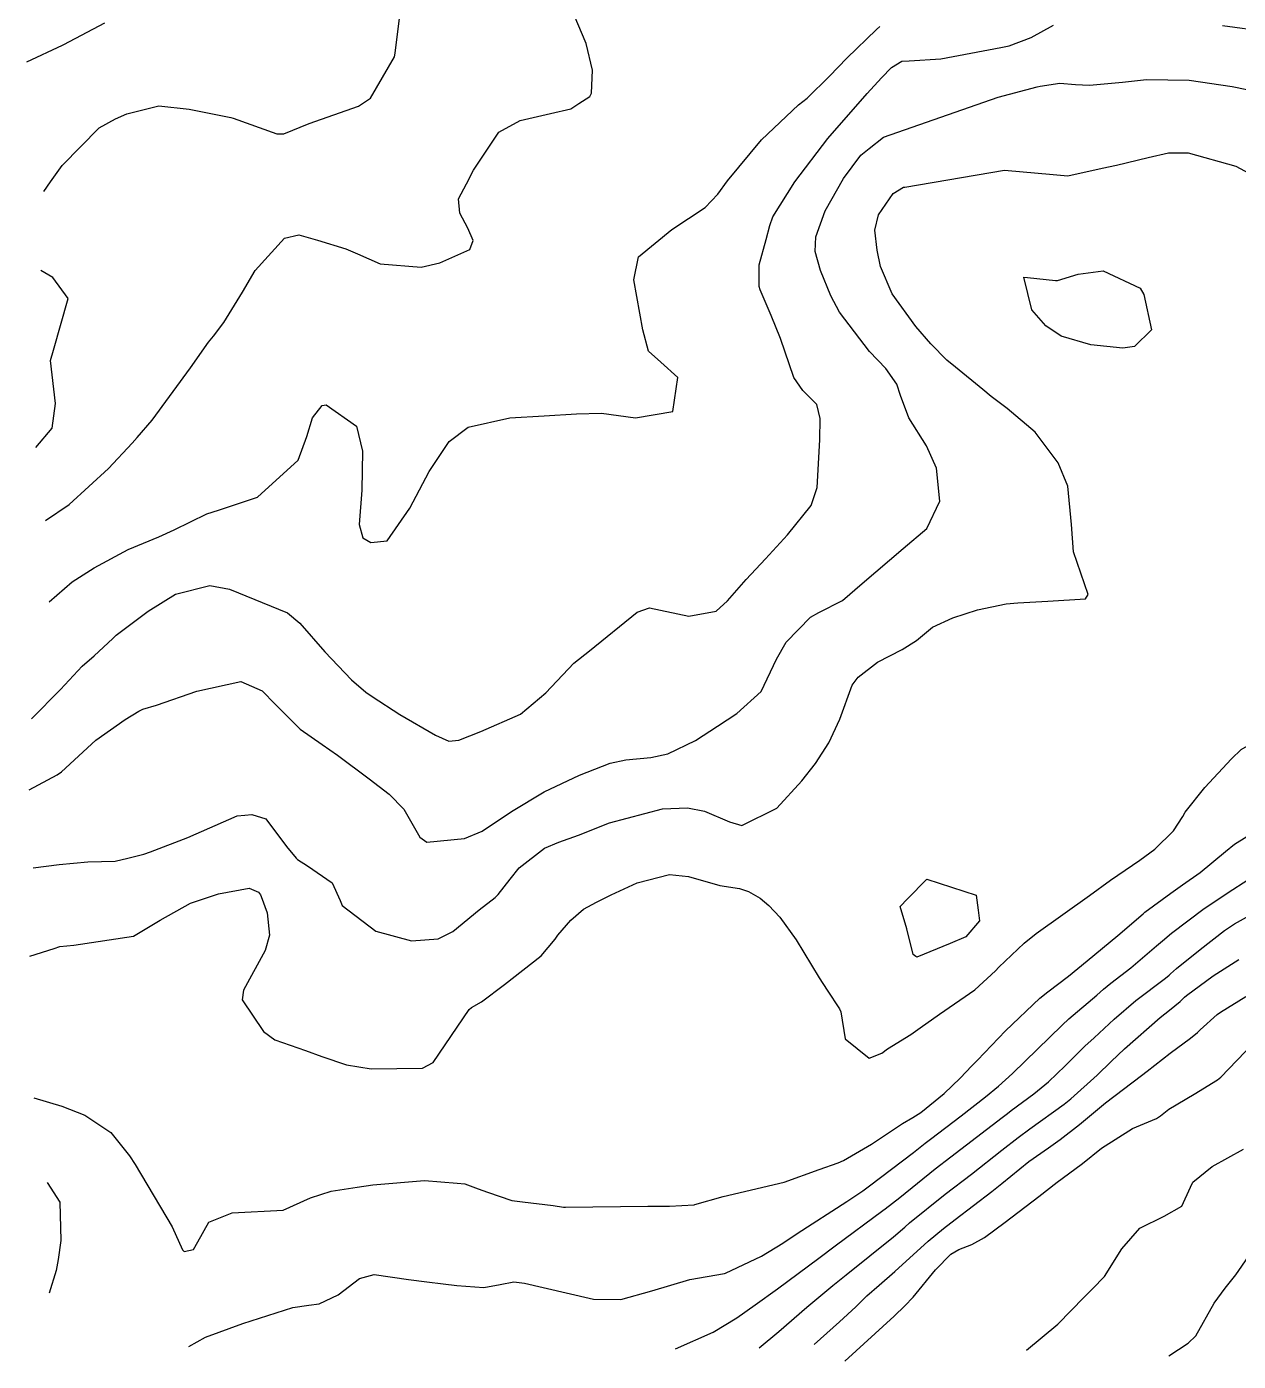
# Model space of a CAD drawing. Header units: feet. Extents: x 1318179 to 1318934, y 422463 to 423299.
# Drawn here: x 1318181 to 1318433.5, y 422544.7 to 422822.9 of the extents above; entities that cross this region are included whole.
import ezdxf

# ---------------------------------------------------------------- set-up
doc = ezdxf.new("R2010")
doc.units = ezdxf.units.FT
doc.layers.add('C-TOPO-MAJR', color=32, linetype='CONTINUOUS')

msp = doc.modelspace()

# ---------------------------------------------------------------- linework, layer by layer
at = {"layer": 'C-TOPO-MAJR'}
for points in [[(1318296.06, 422806.84), (1318298.36, 422808.33), (1318298.69, 422809.02), (1318298.94, 422813.84), (1318297.58, 422819.39), (1318293.55, 422828.99), (1318294.22, 422832.93), (1318295.72, 422837.34), (1318297.22, 422849.95), (1318297.41, 422852.39), (1318298.77, 422854.74), (1318302.57, 422856.87), (1318305.29, 422858.01), (1318306.69, 422858.13)], [(1318185.96, 422790.52), (1318188.37, 422793.98), (1318196.07, 422801.79), (1318199.47, 422803.69), (1318201.83, 422804.73), (1318208.54, 422806.36), (1318214.86, 422805.69), (1318223.53, 422803.94), (1318224.05, 422803.79), (1318233.13, 422800.57), (1318234.61, 422800.56), (1318239.84, 422802.71), (1318250.18, 422806.33), (1318252.62, 422807.97), (1318257.63, 422816.61), (1318257.79, 422817.4), (1318258.75, 422825.25)], [(1318180.98, 422815.54), (1318188.43, 422819.01), (1318188.76, 422819.17), (1318197.24, 422823.67)], [(1318185.68, 422703.01), (1318190.46, 422707.13), (1318195.04, 422710.05), (1318202.14, 422713.88), (1318208.51, 422716.57), (1318211.74, 422717.99), (1318218.51, 422721.32), (1318220.99, 422722.12), (1318229.1, 422724.79), (1318237.6, 422732.55), (1318239.37, 422737.43), (1318240.53, 422741.33), (1318242.59, 422743.94), (1318243.43, 422744.07), (1318249.71, 422739.64), (1318250.97, 422734.4), (1318250.83, 422726.25), (1318250.3, 422719.13), (1318251.04, 422716.36), (1318252.71, 422715.37), (1318256.1, 422715.69), (1318260.82, 422722.53), (1318264.85, 422730.15), (1318269.07, 422736.41), (1318272.99, 422739.41), (1318281.67, 422741.38), (1318288.83, 422741.75), (1318295.58, 422742.19), (1318300.8, 422742.29), (1318307.88, 422741.37), (1318315.64, 422742.68), (1318316.7, 422749.73), (1318313.17, 422752.97), (1318310.63, 422755.27), (1318309.41, 422759.68), (1318307.53, 422770.09), (1318308.49, 422774.92), (1318315.47, 422780.62), (1318322.44, 422785.16), (1318325.04, 422788), (1318327.07, 422790.75), (1318334.18, 422799.31), (1318341.88, 422806.57), (1318343.66, 422807.98), (1318348.35, 422812.56), (1318351.94, 422816.33), (1318358.13, 422822.27), (1318358.82, 422822.9)], [(1318384.02, 422818.55), (1318385.8, 422818.89), (1318390.35, 422820.66), (1318395.04, 422823.17)], [(1318430.27, 422823.11), (1318439.47, 422821.91), (1318446.7, 422821.72), (1318451.52, 422821.88), (1318455.84, 422822.9)], [(1318364.95, 422815.78), (1318371.53, 422816.19), (1318384.02, 422818.55)], [(1318181.98, 422678.58), (1318188.05, 422684.75), (1318192.55, 422689.58), (1318195.07, 422691.72), (1318198.94, 422695.34), (1318199.64, 422696.05), (1318206.29, 422701.08), (1318212, 422704.6), (1318219.16, 422706.4), (1318223.28, 422705.63), (1318235.33, 422700.68), (1318237.9, 422698.53), (1318243.1, 422692.55), (1318248.68, 422686.71), (1318251.7, 422684.16), (1318253, 422683.26), (1318258.79, 422679.52), (1318266.2, 422675.18), (1318269, 422673.96), (1318271.09, 422674.17), (1318275.65, 422675.95), (1318283.92, 422679.6), (1318289.23, 422683.99), (1318295.06, 422690.2), (1318298.27, 422692.77), (1318308.23, 422700.84), (1318310.83, 422701.75), (1318319, 422700.03), (1318324.72, 422701.05), (1318327.06, 422703.23), (1318330.93, 422707.62), (1318334.98, 422711.95), (1318339.57, 422716.97), (1318344.51, 422723.08), (1318345.77, 422726.82), (1318346.3, 422736.75), (1318346.39, 422741.23), (1318345.7, 422744.14), (1318342.79, 422747.04), (1318340.91, 422749.78), (1318338.11, 422757.87), (1318336.16, 422762.67), (1318333.86, 422768.06), (1318333.66, 422768.75), (1318333.67, 422773.24), (1318335.16, 422778.49), (1318335.89, 422781.42), (1318336.55, 422783.24), (1318341.08, 422790.52), (1318347.99, 422799.59), (1318356.19, 422808.94), (1318359.14, 422812.22), (1318361.23, 422814.39), (1318363.43, 422815.69), (1318364.95, 422815.78)], [(1318391.61, 422810.34), (1318392.23, 422810.5), (1318396.32, 422811.08), (1318399.61, 422810.86), (1318402.51, 422810.67), (1318409.39, 422811.29), (1318414.43, 422811.91), (1318423.31, 422811.77), (1318432.29, 422810.4), (1318441.44, 422808.54)], [(1318356.61, 422797.5), (1318359.56, 422799.86), (1318383.5, 422808.22), (1318391.61, 422810.34)], [(1318290.14, 422804.78), (1318294.4, 422805.77), (1318296.06, 422806.84)], [(1318184.9, 422719.94), (1318189.82, 422723.26), (1318198.02, 422730.76), (1318202.98, 422736.08), (1318204.01, 422737.23), (1318207.13, 422740.88), (1318215.13, 422751.79), (1318218.91, 422757.1), (1318219.92, 422758.37), (1318222.1, 422761.22), (1318225.94, 422767.57), (1318228.6, 422772.03), (1318234.75, 422778.82), (1318237.72, 422779.47), (1318241.57, 422778.39), (1318247.48, 422776.61), (1318249.91, 422775.54), (1318254.69, 422773.45), (1318263.18, 422772.79), (1318267.1, 422773.69), (1318273.33, 422776.41), (1318274.08, 422778.33), (1318272.94, 422780.9), (1318271.28, 422784), (1318270.98, 422787), (1318272.65, 422790.15), (1318274.1, 422792.98), (1318279.4, 422800.87), (1318283.88, 422803.32), (1318290.14, 422804.78)], [(1318181.52, 422663.78), (1318187.37, 422666.96), (1318188.21, 422667.57), (1318195.41, 422674.14), (1318201.51, 422678.45), (1318204.33, 422680.22), (1318205.2, 422680.64), (1318208.07, 422681.45), (1318216.47, 422684.35), (1318225.61, 422686.39), (1318230.09, 422684.45), (1318232.78, 422681.65), (1318238, 422676.44), (1318242.55, 422673.24), (1318245.78, 422671.02), (1318252.35, 422666.08), (1318256.51, 422662.93), (1318259.6, 422659.76), (1318262.95, 422653.94), (1318264.36, 422652.91), (1318272.26, 422653.64), (1318275.94, 422655.19), (1318282.01, 422659.31), (1318288.83, 422663.4), (1318296.21, 422666.86), (1318302.62, 422669.38), (1318305.89, 422670.07), (1318311.07, 422670.57), (1318314.6, 422671.34), (1318320.42, 422674.07), (1318324.99, 422677.07), (1318328.99, 422679.71), (1318334.1, 422684.3), (1318337.31, 422691.03), (1318339.3, 422694.6), (1318344.39, 422699.78), (1318346.11, 422700.78), (1318351.04, 422703.25), (1318355.16, 422706.79), (1318363.69, 422714.09), (1318368.63, 422718.29), (1318371.35, 422723.99), (1318370.6, 422730.87), (1318368.56, 422735.49), (1318364.89, 422741.36), (1318363.12, 422746.03), (1318362.38, 422748.34), (1318360.06, 422751.64), (1318356.68, 422755.15), (1318350.39, 422763.38), (1318348.64, 422766.76), (1318346.44, 422772.09), (1318345.37, 422776.01), (1318345.5, 422779.07), (1318347.41, 422784.47), (1318351.25, 422791.25), (1318354.88, 422796.11), (1318356.61, 422797.5)], [(1318405.18, 422793.4), (1318408.14, 422794.04), (1318414.77, 422795.64), (1318418.96, 422796.56), (1318423.08, 422796.62), (1318433, 422793.79), (1318439.52, 422790.34), (1318444.93, 422786.52), (1318450.87, 422782.2), (1318456.14, 422779.23), (1318459, 422777.8), (1318466.14, 422774.69), (1318472.14, 422775.26)], [(1318364.04, 422789.46), (1318384.82, 422793.01), (1318394.94, 422792.07), (1318397.99, 422791.83), (1318405.18, 422793.4)], [(1318184.59, 422788.55), (1318185.96, 422790.52)], [(1318393.82, 422703.12), (1318401.71, 422703.59), (1318402.25, 422704.53), (1318399.21, 422713.45), (1318398.74, 422719.13), (1318398.04, 422727.12), (1318396.02, 422732), (1318391.23, 422738.37), (1318385.35, 422743.3), (1318382.01, 422745.8), (1318380.27, 422747.25), (1318374.62, 422751.9), (1318372.82, 422753.39), (1318369.44, 422756.75), (1318366.29, 422760.38), (1318361.37, 422767.17), (1318358.95, 422772.89), (1318358.23, 422776.31), (1318357.75, 422780.48), (1318358.57, 422783.66), (1318361.62, 422788.11), (1318363.78, 422789.42), (1318364.04, 422789.46)], [(1318186.57, 422755.47), (1318189.61, 422766.22), (1318186.41, 422770.59), (1318183.95, 422772.07)], [(1318413.07, 422768.37), (1318413.84, 422767.08), (1318415.46, 422759.71), (1318411.89, 422756.21), (1318409.45, 422755.9), (1318402.82, 422756.55), (1318396.65, 422758.34), (1318393.43, 422760.55), (1318390.5, 422763.84), (1318388.86, 422770.66), (1318389.6, 422770.59)], [(1318389.6, 422770.59), (1318395.44, 422769.99), (1318395.86, 422770), (1318400.19, 422771.28)], [(1318400.19, 422771.28), (1318405.39, 422771.96), (1318413.06, 422768.4), (1318413.07, 422768.37)], [(1318182.92, 422735.15), (1318186.27, 422739.2), (1318186.96, 422744.36), (1318185.93, 422753.28), (1318186.56, 422755.42), (1318186.57, 422755.47)], [(1318226.46, 422658.51), (1318227.88, 422658.65), (1318230.84, 422657.79), (1318235.16, 422652.01), (1318237.18, 422649.57), (1318237.46, 422649.31), (1318239.55, 422647.94), (1318244.67, 422644.42), (1318246.32, 422640.74), (1318246.74, 422639.69), (1318253.77, 422634.35), (1318261.18, 422632.36), (1318266.73, 422632.74), (1318269.82, 422634.28), (1318275.3, 422638.79), (1318278.63, 422641.38), (1318279.29, 422641.99), (1318281.79, 422645.19), (1318283.65, 422647.51), (1318288.9, 422651.63), (1318291.92, 422652.86), (1318295.99, 422654.32), (1318302.48, 422656.9), (1318313.51, 422659.81), (1318318.72, 422660.03), (1318322.3, 422659.33), (1318327.5, 422657.11), (1318330.08, 422656.34), (1318337.33, 422659.99), (1318342.58, 422665.69), (1318345.39, 422669.32), (1318348.22, 422673.57), (1318350.48, 422678.54), (1318353.08, 422685.65), (1318354.27, 422687.31), (1318358.36, 422690.44), (1318363.49, 422693.07), (1318366.44, 422694.94), (1318369.83, 422697.68), (1318374.06, 422699.64), (1318379.2, 422701.34), (1318385.15, 422702.6), (1318387.57, 422702.75)], [(1318387.57, 422702.75), (1318393.82, 422703.12)], [(1318371.29, 422617.01), (1318378.61, 422622.12), (1318382.92, 422626.09), (1318383.63, 422626.81), (1318388.92, 422631.82), (1318391.4, 422633.83), (1318402.53, 422641.81), (1318406.88, 422644.96), (1318412.99, 422649.16), (1318416.14, 422651.45), (1318420.05, 422655.26), (1318421.99, 422658.25), (1318422.48, 422659.16), (1318426.55, 422664.26), (1318432.16, 422670.26), (1318434.13, 422672.22), (1318442.75, 422677.16), (1318446.4, 422678.26), (1318447.85, 422679.03), (1318450.71, 422682.18), (1318457.48, 422687.84), (1318464.62, 422696.97)], [(1318202.06, 422649.57), (1318205.4, 422650.36), (1318206.78, 422650.85), (1318214.58, 422653.89), (1318224.88, 422658.35), (1318226.46, 422658.51)], [(1318275.11, 422580.64), (1318277.05, 422579.92), (1318282.1, 422578.21), (1318284.34, 422577.9), (1318290.76, 422577.14), (1318292.88, 422576.84), (1318293.29, 422576.8), (1318310.48, 422577.03), (1318314.99, 422576.99), (1318320.1, 422577.29), (1318320.24, 422577.33), (1318326.18, 422579.05), (1318338.88, 422582), (1318346.19, 422584.67), (1318350.15, 422586.07), (1318351.28, 422586.53), (1318357.05, 422589.96), (1318363.52, 422594.23), (1318365.68, 422595.49), (1318367.37, 422596.54), (1318372.24, 422600.47), (1318375.6, 422603.68), (1318378.01, 422606.24), (1318379.16, 422607.48), (1318385.01, 422613.54), (1318392.2, 422620.37), (1318393.83, 422621.71), (1318398.12, 422624.99), (1318402.02, 422628.15), (1318408.44, 422633.47), (1318413.68, 422637.97), (1318414.09, 422638.3), (1318419.5, 422642.28), (1318421.89, 422643.97), (1318425.57, 422646.58), (1318430.85, 422650.96), (1318432.73, 422652.47), (1318443.38, 422659.05)], [(1318182.32, 422647.55), (1318187.72, 422648.23), (1318193.72, 422648.76), (1318199.41, 422648.94), (1318202.06, 422649.57)], [(1318229.83, 422641.54), (1318231.12, 422638.15), (1318231.62, 422633.5), (1318230.71, 422630.34), (1318226.15, 422622.04), (1318225.9, 422620.05), (1318230.36, 422613.41), (1318232.7, 422611.66), (1318239.08, 422609.45), (1318242.5, 422608.2), (1318247.62, 422606.46), (1318252.76, 422605.67), (1318263.48, 422605.78), (1318265.68, 422606.98), (1318273.19, 422618.04), (1318273.72, 422618.41), (1318275.82, 422619.59), (1318280.58, 422623.21), (1318288.24, 422629.22), (1318291.16, 422632.7), (1318291.72, 422633.48), (1318294.42, 422636.63), (1318297.06, 422638.91), (1318299.78, 422640.39), (1318302.81, 422641.92), (1318308.26, 422644.43), (1318315.01, 422646.16), (1318318.93, 422645.71), (1318325.45, 422643.87), (1318329.58, 422643.21), (1318331.41, 422642.63), (1318333.87, 422641.2), (1318335.68, 422639.72), (1318337.96, 422637.27), (1318341.39, 422632.56), (1318346.18, 422624.64), (1318347.85, 422622.03), (1318350.43, 422618.18), (1318350.67, 422617.5), (1318351.62, 422611.87), (1318356.57, 422607.87), (1318359.27, 422608.92), (1318360.43, 422609.81), (1318365.3, 422612.83), (1318367.21, 422614.16)], [(1318267.8, 422560.83), (1318270.68, 422560.46), (1318276.25, 422560.06), (1318279.69, 422560.67), (1318282.52, 422561.22), (1318284.73, 422560.96), (1318293.47, 422558.92), (1318299.13, 422557.65), (1318304.82, 422557.53), (1318311.27, 422559.38), (1318319.2, 422561.72), (1318326.41, 422562.96), (1318326.62, 422563.02), (1318334.16, 422566.58), (1318338.63, 422569.33), (1318341.57, 422571.31), (1318351.91, 422577.97), (1318355.27, 422580.24), (1318356.64, 422581.23), (1318365.82, 422588.19), (1318368.26, 422590.12), (1318369.35, 422590.96), (1318375.77, 422595.82), (1318380.84, 422599.78), (1318383.57, 422602.06), (1318386.46, 422604.67), (1318396.82, 422614.75), (1318398.24, 422616.05), (1318404.07, 422620.99), (1318405.47, 422622.22), (1318407, 422623.5), (1318411.13, 422626.72), (1318416.52, 422631.28), (1318417.74, 422632.36), (1318419.61, 422633.92), (1318426.41, 422639.1), (1318432.42, 422643), (1318436.73, 422645.8)], [(1318364.58, 422641.06), (1318368.59, 422645.18), (1318378.9, 422641.84), (1318379.3, 422638.75)], [(1318186.69, 422630.74), (1318187.88, 422631.12), (1318190.79, 422631.44), (1318203.27, 422633.29), (1318208.81, 422636.63), (1318215.15, 422640.16), (1318220.94, 422642.14), (1318227.33, 422643.33), (1318229.33, 422642.44), (1318229.69, 422641.93), (1318229.83, 422641.54)], [(1318364.43, 422634.83), (1318363.03, 422639.47), (1318364.58, 422641.06)], [(1318379.3, 422638.75), (1318379.59, 422636.49), (1318376.73, 422633.13), (1318373.47, 422631.78)], [(1318316.23, 422547.29), (1318324.06, 422550.72), (1318329.02, 422553.75), (1318332.84, 422556.44), (1318337.49, 422559.78), (1318346.08, 422566.21), (1318349.48, 422568.72), (1318359.47, 422576.13), (1318359.92, 422576.46), (1318363, 422578.85), (1318370.36, 422584.79), (1318373.62, 422587.33), (1318384.31, 422595.48), (1318385.44, 422596.35), (1318386.23, 422596.94), (1318390.95, 422600.43), (1318393.95, 422602.92), (1318397.42, 422606.25), (1318401.56, 422610.34), (1318403.47, 422612.14), (1318407.66, 422615.98), (1318412.21, 422619.87), (1318418.34, 422624.52), (1318419.13, 422625.15), (1318419.44, 422625.45), (1318420.66, 422626.57), (1318425.57, 422630.5), (1318430.7, 422634.48), (1318432.75, 422635.87), (1318437.15, 422638.3)], [(1318366.29, 422629.09), (1318365.74, 422629.46), (1318364.43, 422634.83)], [(1318181.66, 422629.12), (1318186.69, 422630.74)], [(1318373.47, 422631.78), (1318366.56, 422628.9), (1318366.29, 422629.09)], [(1318333.67, 422547.45), (1318337.76, 422550.89), (1318343.62, 422555.94), (1318349, 422560.46), (1318351.77, 422562.71), (1318361.68, 422570.64), (1318364.02, 422572.64), (1318365.03, 422573.51), (1318372.46, 422579.49), (1318377.91, 422583.7), (1318384.28, 422588.67), (1318387.67, 422591.35), (1318390.06, 422593.11), (1318397.26, 422598.27), (1318398.62, 422599.37), (1318404.15, 422604.34), (1318407.07, 422607.17), (1318409.83, 422609.79), (1318417.28, 422616.32), (1318419.2, 422617.87), (1318421.44, 422619.71), (1318422.34, 422620.56), (1318422.75, 422620.93), (1318428.33, 422625.01), (1318433.63, 422628.44)], [(1318345.1, 422548.17), (1318350.39, 422552.88), (1318353.8, 422556.05), (1318356.11, 422558.29), (1318358.66, 422560.56), (1318361.92, 422563.38), (1318368.93, 422569.75), (1318372.06, 422572.37), (1318374.52, 422574.26), (1318382.2, 422580.05), (1318384.25, 422581.72), (1318389.91, 422586.36), (1318393.96, 422589.21), (1318396.38, 422590.88), (1318400.42, 422594.07), (1318405.89, 422598.58), (1318413.39, 422604.27), (1318414.56, 422605.14), (1318419.36, 422608.89), (1318423.56, 422612.05), (1318425.01, 422613.23), (1318425.6, 422613.76), (1318429.16, 422616.95), (1318429.83, 422617.45), (1318435.1, 422620.74)], [(1318367.21, 422614.16), (1318371.29, 422617.01)], [(1318351.51, 422544.68), (1318361.84, 422554.11), (1318364.05, 422556.21), (1318365.75, 422558.05), (1318370.42, 422563.72), (1318373.63, 422567), (1318375.26, 422568.01), (1318377.97, 422569.03), (1318380.64, 422570.51), (1318384.92, 422573.67), (1318391.96, 422579.04), (1318395.81, 422582.05), (1318398.17, 422583.76), (1318401.05, 422585.91), (1318405.04, 422589.09), (1318411.52, 422593.24), (1318416.5, 422595.29), (1318417.34, 422595.86), (1318419.08, 422597.24), (1318424.37, 422600.36), (1318429.2, 422603.33), (1318429.91, 422603.91), (1318436.67, 422610.9)], [(1318182.47, 422599.59), (1318188.28, 422597.84), (1318193.09, 422596), (1318198.53, 422592.35), (1318202.42, 422587.53), (1318203.56, 422585.67), (1318211.31, 422572.71), (1318213.48, 422567.94), (1318213.82, 422567.59), (1318215.74, 422568), (1318216.69, 422569.59), (1318218.93, 422573.68), (1318223.81, 422575.66), (1318234.47, 422576.16), (1318240.11, 422578.72), (1318244.42, 422580.11), (1318249.89, 422581), (1318253.11, 422581.47), (1318263.94, 422582.4), (1318270.75, 422581.82)], [(1318389.41, 422547.02), (1318395.94, 422552.45), (1318401.38, 422558.03), (1318403.17, 422559.78), (1318405.66, 422562.35), (1318409.27, 422568.09), (1318413.01, 422572.4), (1318418.1, 422574.94), (1318421.74, 422576.99), (1318423.59, 422580.96), (1318424.06, 422582.03), (1318428.1, 422585.26), (1318434.65, 422588.88)], [(1318185.23, 422581.92), (1318187.88, 422577.84), (1318188.12, 422569.89), (1318187.55, 422565.91), (1318187.12, 422563.64), (1318185.64, 422558.91)], [(1318270.75, 422581.82), (1318272.28, 422581.69), (1318275.11, 422580.64)], [(1318419.08, 422545.81), (1318423.09, 422548.46), (1318424.67, 422550.02), (1318428.51, 422556.83), (1318430.83, 422559.89), (1318433, 422562.7), (1318435.64, 422566.55)], [(1318214.78, 422547.78), (1318218.23, 422549.69), (1318226.02, 422552.56), (1318236.47, 422555.89), (1318239.83, 422556.36), (1318241.97, 422556.67), (1318245.88, 422558.56), (1318250.39, 422561.95), (1318253.42, 422562.78), (1318260.55, 422561.76), (1318264.41, 422561.26)], [(1318264.41, 422561.26), (1318267.8, 422560.83)]]:
    msp.add_lwpolyline(points, dxfattribs=at)

doc.saveas('drawing.dxf')
